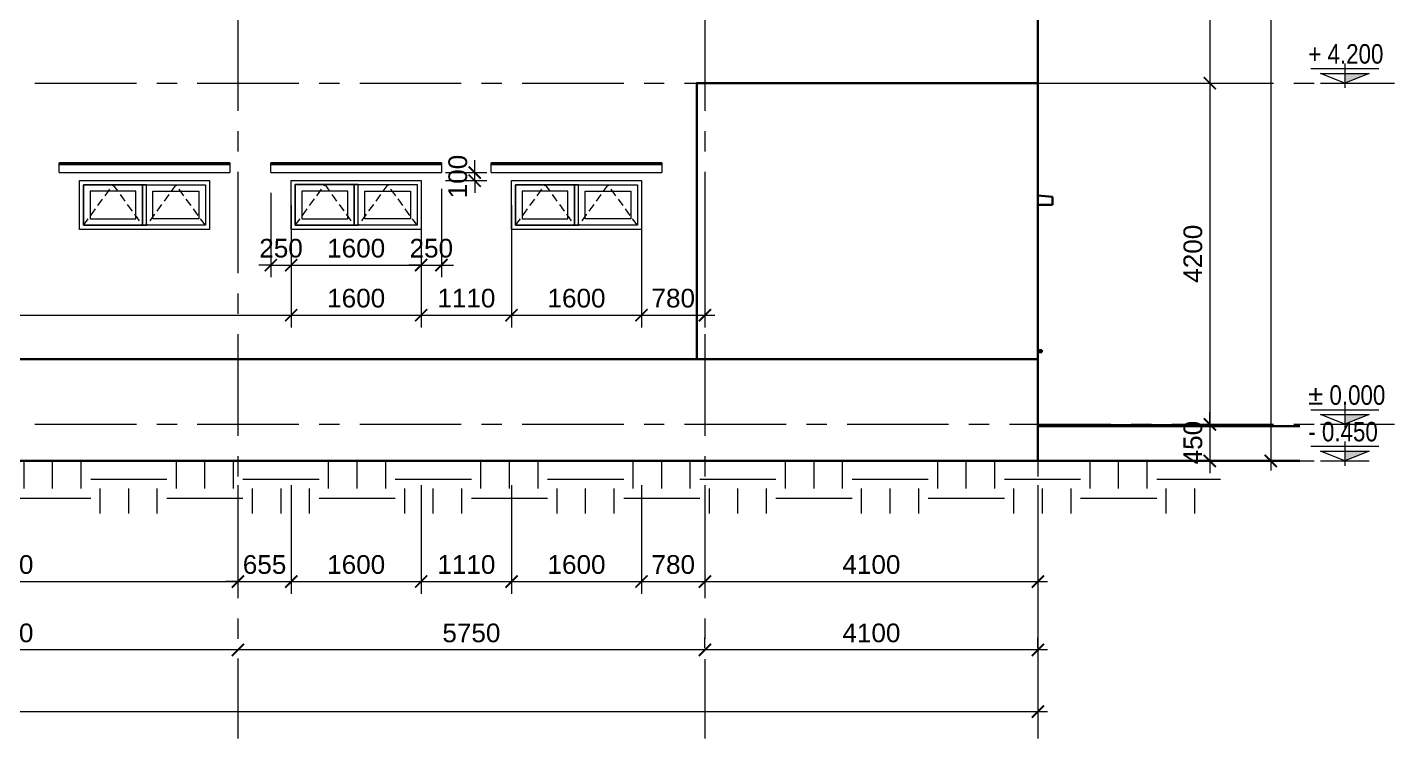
# Model space of a CAD drawing. Header units: millimetres. Extents: x 886808 to 1650903, y -1008069 to 230892.
# Drawn here: x 1040881 to 1057716, y -466321 to -457565 of the extents above; entities that cross this region are included whole.
import ezdxf

# ---------------------------------------------------------------- set-up
doc = ezdxf.new("R2010")
doc.units = ezdxf.units.MM
doc.linetypes.add('CENTER', pattern=[2, 1.25, -0.25, 0.25, -0.25])
doc.linetypes.add('DASHED', pattern=[0.75, 0.5, -0.25])
doc.layers.get('0').update_dxf_attribs({"lineweight": 0})
for name, color, linetype, lineweight in [('03- Net Cua- 153', 153, 'Continuous', 9), ('06- Dim- 250', 250, 'Continuous', 0), ('06-Dim', 250, 'Continuous', 0), ('8l NET TO', 8, 'Continuous', 9), ('A-DETL-GENF', 92, 'Continuous', 5), ('A-DETL-MEDM', 33, 'Continuous', 25), ('A-GLAZ', 151, 'Continuous', 5), ('A-Wall', 113, 'Continuous', 30), ('A_Dim', 8, 'Continuous', 5), ('ADP_007_text', 7, 'Continuous', 15), ('ADP_137_symbol', 137, 'Continuous', 9)]:
    doc.layers.add(name, color=color, linetype=linetype, lineweight=lineweight)
doc.styles.add('ADP_HC_vni_HC', font='')
doc.styles.add('TIÊU ĐỀ', font='arial.ttf', dxfattribs={"height": 230})
doc.styles.get('ADP_HC_vni_HC').set_extended_font_data('VNI-Helve-Condense')
doc.dimstyles.new('1-100', dxfattribs={"dimtxt": 230, "dimasz": 150, "dimexe": 150, "dimexo": 300, "dimgap": 90, "dimtad": 1, "dimdec": 0, "dimrnd": 5, "dimzin": 0, "dimtxsty": 'TIÊU ĐỀ', "dimblk": 'ARCHTICK', "dimcen": 100, "dimdle": 120, "dimclrd": 256, "dimclre": 256, "dimclrt": 2, "dimadec": 0, "dimazin": 0, "dimtfac": 1, "dimtdec": 0, "dimtix": 1, "dimtmove": 1, "dimatfit": 3, "dimldrblk": 'OPEN30', "dimfxl": 900, "dimtolj": 1, "dimtzin": 0, "dimlwd": 13, "dimlwe": 13, "dimarcsym": 1})

# ---------------------------------------------------------------- blocks, each defined once
blk = doc.blocks.new('_ArchTick')
at = {"color": 0, "linetype": 'ByBlock', "const_width": 0.15}
blk.add_lwpolyline([(-0.5, -0.5), (0.5, 0.5)], dxfattribs=at)
blk = doc.blocks.new('*D342')
at = {"layer": 'A_Dim', "lineweight": 13, "transparency": 16777216}
for p, q in [((1055441, -454532), (1055441, -458372)), ((1053624, -454652), (1055591, -454652)), ((1053624, -458252), (1055591, -458252))]:
    blk.add_line(p, q, dxfattribs=at)
at = {"layer": 'Defpoints', "color": 0, "transparency": 16777216}
for p in [(1053324, -454652), (1053324, -458252), (1055441, -458252)]:
    blk.add_point(p, dxfattribs=at)
at = {"layer": 'A_Dim', "lineweight": 13, "transparency": 16777216, "xscale": 150, "yscale": 150, "zscale": 150}
for p, rotation in [((1055441, -454652), 90), ((1055441, -458252), 270)]:
    blk.add_blockref('_ArchTick', p, dxfattribs=dict(at, rotation=rotation))
at = {"layer": 'A_Dim', "color": 2, "transparency": 16777216, "insert": (1055233, -456452), "char_height": 230, "width": 926.71, "attachment_point": 5, "rotation": 90, "style": 'TIÊU ĐỀ'}
blk.add_mtext('\\A1;3600', dxfattribs=at)
blk = doc.blocks.new('_Open30')
at = {"color": 0, "linetype": 'ByBlock', "lineweight": -2}
for p, q in [((-1, 0.27), (0, 0)), ((0, 0), (-1, -0.27)), ((0, 0), (-1, 0))]:
    blk.add_line(p, q, dxfattribs=at)
blk = doc.blocks.new('*D343')
at = {"layer": 'A_Dim', "lineweight": 13, "transparency": 16777216}
for p, q in [((1053624, -458252), (1055591, -458252)), ((1055441, -458132), (1055441, -462572)), ((1053624, -462452), (1055591, -462452))]:
    blk.add_line(p, q, dxfattribs=at)
at = {"layer": 'Defpoints', "color": 0, "transparency": 16777216}
for p in [(1053324, -458252), (1053324, -462452), (1055441, -462452)]:
    blk.add_point(p, dxfattribs=at)
at = {"layer": 'A_Dim', "lineweight": 13, "transparency": 16777216, "xscale": 150, "yscale": 150, "zscale": 150}
for p, rotation in [((1055441, -458252), 90), ((1055441, -462452), 270)]:
    blk.add_blockref('_ArchTick', p, dxfattribs=dict(at, rotation=rotation))
at = {"layer": 'A_Dim', "color": 2, "transparency": 16777216, "insert": (1055233, -460352), "char_height": 230, "width": 926.71, "attachment_point": 5, "rotation": 90, "style": 'TIÊU ĐỀ'}
blk.add_mtext('\\A1;4200', dxfattribs=at)
blk = doc.blocks.new('*D344')
at = {"layer": 'A_Dim', "lineweight": 13, "transparency": 16777216}
for p, q in [((1053624, -462452), (1055591, -462452)), ((1055441, -462452), (1055441, -462302)), ((1055441, -462452), (1055441, -462902)), ((1053624, -462902), (1055591, -462902)), ((1055441, -462902), (1055441, -463052))]:
    blk.add_line(p, q, dxfattribs=at)
at = {"layer": 'Defpoints', "color": 0, "transparency": 16777216}
for p in [(1053324, -462452), (1053324, -462902), (1055441, -462902)]:
    blk.add_point(p, dxfattribs=at)
at = {"layer": 'A_Dim', "lineweight": 13, "transparency": 16777216, "xscale": 150, "yscale": 150, "zscale": 150}
for p, rotation in [((1055441, -462452), 270), ((1055441, -462902), 90)]:
    blk.add_blockref('_ArchTick', p, dxfattribs=dict(at, rotation=rotation))
at = {"layer": 'A_Dim', "color": 2, "transparency": 16777216, "insert": (1055233, -462677), "char_height": 230, "width": 695.03, "attachment_point": 5, "rotation": 90, "style": 'TIÊU ĐỀ'}
blk.add_mtext('\\A1;450', dxfattribs=at)
blk = doc.blocks.new('*D345')
at = {"layer": 'A_Dim', "lineweight": 13, "transparency": 16777216}
for p, q in [((1056191, -446932), (1056191, -463022)), ((1054132, -447052), (1056341, -447052)), ((1053624, -462902), (1056341, -462902))]:
    blk.add_line(p, q, dxfattribs=at)
at = {"layer": 'Defpoints', "color": 0, "transparency": 16777216}
for p in [(1053832, -447052), (1053324, -462902), (1056191, -462902)]:
    blk.add_point(p, dxfattribs=at)
at = {"layer": 'A_Dim', "lineweight": 13, "transparency": 16777216, "xscale": 150, "yscale": 150, "zscale": 150}
for p, rotation in [((1056191, -447052), 90), ((1056191, -462902), 270)]:
    blk.add_blockref('_ArchTick', p, dxfattribs=dict(at, rotation=rotation))
at = {"layer": 'A_Dim', "color": 2, "transparency": 16777216, "insert": (1055983, -454977), "char_height": 230, "width": 1158.39, "attachment_point": 5, "rotation": 90, "style": 'TIÊU ĐỀ'}
blk.add_mtext('\\A1;15850', dxfattribs=at)
blk = doc.blocks.new('*D379')
at = {"layer": 'A_Dim', "lineweight": 13, "transparency": 16777216}
for p, q in [((1049224, -465207), (1049224, -465079)), ((1053324, -465207), (1053324, -465079)), ((1053444, -465229), (1049104, -465229))]:
    blk.add_line(p, q, dxfattribs=at)
at = {"layer": 'Defpoints', "color": 0, "transparency": 16777216}
for p in [(1049224, -465229), (1049224, -465507), (1053324, -465507)]:
    blk.add_point(p, dxfattribs=at)
at = {"layer": 'A_Dim', "lineweight": 13, "transparency": 16777216, "xscale": 150, "yscale": 150, "zscale": 150, "rotation": 180}
blk.add_blockref('_ArchTick', (1049224, -465229), dxfattribs=at)
at = {"layer": 'A_Dim', "lineweight": 13, "transparency": 16777216, "xscale": 150, "yscale": 150, "zscale": 150}
blk.add_blockref('_ArchTick', (1053324, -465229), dxfattribs=at)
at = {"layer": 'A_Dim', "color": 2, "transparency": 16777216, "insert": (1051274, -465021), "char_height": 230, "attachment_point": 5, "style": 'TIÊU ĐỀ'}
blk.add_mtext('\\A1;4100', dxfattribs=at)
blk = doc.blocks.new('*D380')
at = {"layer": 'A_Dim', "lineweight": 13, "transparency": 16777216}
for p, q in [((1049224, -465207), (1049224, -465079)), ((1049344, -465229), (1043354, -465229)), ((1043474, -465333), (1043474, -465379))]:
    blk.add_line(p, q, dxfattribs=at)
at = {"layer": 'Defpoints', "color": 0, "transparency": 16777216}
for p in [(1043474, -465033), (1043474, -465229), (1049224, -465507)]:
    blk.add_point(p, dxfattribs=at)
at = {"layer": 'A_Dim', "lineweight": 13, "transparency": 16777216, "xscale": 150, "yscale": 150, "zscale": 150, "rotation": 180}
blk.add_blockref('_ArchTick', (1043474, -465229), dxfattribs=at)
at = {"layer": 'A_Dim', "lineweight": 13, "transparency": 16777216, "xscale": 150, "yscale": 150, "zscale": 150}
blk.add_blockref('_ArchTick', (1049224, -465229), dxfattribs=at)
at = {"layer": 'A_Dim', "color": 2, "transparency": 16777216, "insert": (1046349, -465021), "char_height": 230, "attachment_point": 5, "style": 'TIÊU ĐỀ'}
blk.add_mtext('\\A1;5750', dxfattribs=at)
blk = doc.blocks.new('*D381')
at = {"layer": 'A_Dim', "lineweight": 13, "transparency": 16777216}
for p, q in [((1043594, -465229), (1037604, -465229)), ((1037724, -465333), (1037724, -465379)), ((1043474, -465333), (1043474, -465379))]:
    blk.add_line(p, q, dxfattribs=at)
at = {"layer": 'Defpoints', "color": 0, "transparency": 16777216}
for p in [(1037724, -465033), (1043474, -465033), (1037724, -465229)]:
    blk.add_point(p, dxfattribs=at)
at = {"layer": 'A_Dim', "lineweight": 13, "transparency": 16777216, "xscale": 150, "yscale": 150, "zscale": 150, "rotation": 180}
blk.add_blockref('_ArchTick', (1037724, -465229), dxfattribs=at)
at = {"layer": 'A_Dim', "lineweight": 13, "transparency": 16777216, "xscale": 150, "yscale": 150, "zscale": 150}
blk.add_blockref('_ArchTick', (1043474, -465229), dxfattribs=at)
at = {"layer": 'A_Dim', "color": 2, "transparency": 16777216, "insert": (1040599, -465021), "char_height": 230, "attachment_point": 5, "style": 'TIÊU ĐỀ'}
blk.add_mtext('\\A1;5750', dxfattribs=at)
blk = doc.blocks.new('*D386')
at = {"layer": 'A_Dim', "lineweight": 13, "transparency": 16777216}
for p, q in [((1016224, -463960), (1016224, -466138)), ((1053324, -463960), (1053324, -466138)), ((1016104, -465988), (1053444, -465988))]:
    blk.add_line(p, q, dxfattribs=at)
at = {"layer": 'Defpoints', "color": 0, "transparency": 16777216}
for p in [(1016224, -463660), (1053324, -463660), (1053324, -465988)]:
    blk.add_point(p, dxfattribs=at)
at = {"layer": 'A_Dim', "lineweight": 13, "transparency": 16777216, "xscale": 150, "yscale": 150, "zscale": 150, "rotation": 180}
blk.add_blockref('_ArchTick', (1016224, -465988), dxfattribs=at)
at = {"layer": 'A_Dim', "lineweight": 13, "transparency": 16777216, "xscale": 150, "yscale": 150, "zscale": 150}
blk.add_blockref('_ArchTick', (1053324, -465988), dxfattribs=at)
at = {"layer": 'A_Dim', "color": 2, "transparency": 16777216, "insert": (1034774, -465780), "char_height": 230, "attachment_point": 5, "style": 'TIÊU ĐỀ'}
blk.add_mtext('\\A1;37100', dxfattribs=at)
blk = doc.blocks.new('cao độ')
at = {"layer": 'ADP_137_symbol'}
blk.add_hatch(color=0, dxfattribs=at).paths.add_polyline_path([(0, 1), (0, 0), (2.5, 1)])
at = {"layer": 'ADP_137_symbol', "color": 0}
for points in [[(-3.5, 1.5), (3.5, 1.5)], [(0, 2), (0, -0.5)], [(-2.5, 1), (2.5, 1), (0, 0), (-2.5, 1)], [(-2.5, 0), (2.5, 0)]]:
    blk.add_lwpolyline(points, dxfattribs=at)
at = {"layer": 'ADP_007_text', "style": 'ADP_HC_vni_HC'}
blk.add_attdef('A', (-3.75, 2), '', height=2, dxfattribs=at)
blk = doc.blocks.new('*D349')
at = {"layer": 'A_Dim', "lineweight": 13, "transparency": 16777216}
for p, q in [((1034262, -459752), (1034262, -461258)), ((1044130, -459752), (1044130, -461258)), ((1034142, -461108), (1044250, -461108))]:
    blk.add_line(p, q, dxfattribs=at)
at = {"layer": 'Defpoints', "color": 0, "transparency": 16777216}
for p in [(1034262, -459452), (1044130, -459452), (1044130, -461108)]:
    blk.add_point(p, dxfattribs=at)
at = {"layer": 'A_Dim', "lineweight": 13, "transparency": 16777216, "xscale": 150, "yscale": 150, "zscale": 150, "rotation": 180}
blk.add_blockref('_ArchTick', (1034262, -461108), dxfattribs=at)
at = {"layer": 'A_Dim', "lineweight": 13, "transparency": 16777216, "xscale": 150, "yscale": 150, "zscale": 150}
blk.add_blockref('_ArchTick', (1044130, -461108), dxfattribs=at)
at = {"layer": 'A_Dim', "color": 2, "transparency": 16777216, "insert": (1039196, -460900), "char_height": 230, "attachment_point": 5, "style": 'TIÊU ĐỀ'}
blk.add_mtext('\\A1;9870', dxfattribs=at)
blk = doc.blocks.new('*D350')
at = {"layer": 'A_Dim', "lineweight": 13, "transparency": 16777216}
for p, q in [((1044130, -459752), (1044130, -461258)), ((1045730, -459752), (1045730, -461258)), ((1044010, -461108), (1045850, -461108))]:
    blk.add_line(p, q, dxfattribs=at)
at = {"layer": 'Defpoints', "color": 0, "transparency": 16777216}
for p in [(1044130, -459452), (1045730, -459452), (1045730, -461108)]:
    blk.add_point(p, dxfattribs=at)
at = {"layer": 'A_Dim', "lineweight": 13, "transparency": 16777216, "xscale": 150, "yscale": 150, "zscale": 150, "rotation": 180}
blk.add_blockref('_ArchTick', (1044130, -461108), dxfattribs=at)
at = {"layer": 'A_Dim', "lineweight": 13, "transparency": 16777216, "xscale": 150, "yscale": 150, "zscale": 150}
blk.add_blockref('_ArchTick', (1045730, -461108), dxfattribs=at)
at = {"layer": 'A_Dim', "color": 2, "transparency": 16777216, "insert": (1044930, -460900), "char_height": 230, "attachment_point": 5, "style": 'TIÊU ĐỀ'}
blk.add_mtext('\\A1;1600', dxfattribs=at)
blk = doc.blocks.new('*D351')
at = {"layer": 'A_Dim', "lineweight": 13, "transparency": 16777216}
for p, q in [((1045730, -459752), (1045730, -461258)), ((1046843, -459752), (1046843, -461258)), ((1045610, -461108), (1046963, -461108))]:
    blk.add_line(p, q, dxfattribs=at)
at = {"layer": 'Defpoints', "color": 0, "transparency": 16777216}
for p in [(1045730, -459452), (1046843, -459452), (1046843, -461108)]:
    blk.add_point(p, dxfattribs=at)
at = {"layer": 'A_Dim', "lineweight": 13, "transparency": 16777216, "xscale": 150, "yscale": 150, "zscale": 150, "rotation": 180}
blk.add_blockref('_ArchTick', (1045730, -461108), dxfattribs=at)
at = {"layer": 'A_Dim', "lineweight": 13, "transparency": 16777216, "xscale": 150, "yscale": 150, "zscale": 150}
blk.add_blockref('_ArchTick', (1046843, -461108), dxfattribs=at)
at = {"layer": 'A_Dim', "color": 2, "transparency": 16777216, "insert": (1046287, -460900), "char_height": 230, "attachment_point": 5, "style": 'TIÊU ĐỀ'}
blk.add_mtext('\\A1;1110', dxfattribs=at)
blk = doc.blocks.new('*D352')
at = {"layer": 'A_Dim', "lineweight": 13, "transparency": 16777216}
for p, q in [((1046843, -459752), (1046843, -461258)), ((1048443, -459752), (1048443, -461258)), ((1046723, -461108), (1048563, -461108))]:
    blk.add_line(p, q, dxfattribs=at)
at = {"layer": 'Defpoints', "color": 0, "transparency": 16777216}
for p in [(1046843, -459452), (1048443, -459452), (1048443, -461108)]:
    blk.add_point(p, dxfattribs=at)
at = {"layer": 'A_Dim', "lineweight": 13, "transparency": 16777216, "xscale": 150, "yscale": 150, "zscale": 150, "rotation": 180}
blk.add_blockref('_ArchTick', (1046843, -461108), dxfattribs=at)
at = {"layer": 'A_Dim', "lineweight": 13, "transparency": 16777216, "xscale": 150, "yscale": 150, "zscale": 150}
blk.add_blockref('_ArchTick', (1048443, -461108), dxfattribs=at)
at = {"layer": 'A_Dim', "color": 2, "transparency": 16777216, "insert": (1047643, -460900), "char_height": 230, "attachment_point": 5, "style": 'TIÊU ĐỀ'}
blk.add_mtext('\\A1;1600', dxfattribs=at)
blk = doc.blocks.new('*D355')
at = {"layer": 'A_Dim', "lineweight": 13, "transparency": 16777216}
for p, q in [((1043880, -459602), (1043880, -460642)), ((1044130, -459752), (1044130, -460642)), ((1043880, -460492), (1043730, -460492)), ((1043880, -460492), (1044130, -460492)), ((1044130, -460492), (1044280, -460492))]:
    blk.add_line(p, q, dxfattribs=at)
at = {"layer": 'Defpoints', "color": 0, "transparency": 16777216}
for p in [(1043880, -459302), (1044130, -459452), (1044130, -460492)]:
    blk.add_point(p, dxfattribs=at)
at = {"layer": 'A_Dim', "lineweight": 13, "transparency": 16777216, "xscale": 150, "yscale": 150, "zscale": 150}
blk.add_blockref('_ArchTick', (1043880, -460492), dxfattribs=at)
at = {"layer": 'A_Dim', "lineweight": 13, "transparency": 16777216, "xscale": 150, "yscale": 150, "zscale": 150, "rotation": 180}
blk.add_blockref('_ArchTick', (1044130, -460492), dxfattribs=at)
at = {"layer": 'A_Dim', "color": 2, "transparency": 16777216, "insert": (1044005, -460285), "char_height": 230, "attachment_point": 5, "style": 'TIÊU ĐỀ'}
blk.add_mtext('\\A1;250', dxfattribs=at)
blk = doc.blocks.new('*D356')
at = {"layer": 'A_Dim', "lineweight": 13, "transparency": 16777216}
for p, q in [((1044130, -459752), (1044130, -460642)), ((1045730, -460352), (1045730, -460642)), ((1044010, -460492), (1045850, -460492))]:
    blk.add_line(p, q, dxfattribs=at)
at = {"layer": 'Defpoints', "color": 0, "transparency": 16777216}
for p in [(1044130, -459452), (1045730, -460052), (1045730, -460492)]:
    blk.add_point(p, dxfattribs=at)
at = {"layer": 'A_Dim', "lineweight": 13, "transparency": 16777216, "xscale": 150, "yscale": 150, "zscale": 150, "rotation": 180}
blk.add_blockref('_ArchTick', (1044130, -460492), dxfattribs=at)
at = {"layer": 'A_Dim', "lineweight": 13, "transparency": 16777216, "xscale": 150, "yscale": 150, "zscale": 150}
blk.add_blockref('_ArchTick', (1045730, -460492), dxfattribs=at)
at = {"layer": 'A_Dim', "color": 2, "transparency": 16777216, "insert": (1044930, -460285), "char_height": 230, "attachment_point": 5, "style": 'TIÊU ĐỀ'}
blk.add_mtext('\\A1;1600', dxfattribs=at)
blk = doc.blocks.new('*D357')
at = {"layer": 'A_Dim', "lineweight": 13, "transparency": 16777216}
for p, q in [((1045980, -459552), (1045980, -460642)), ((1045730, -460352), (1045730, -460642)), ((1045730, -460492), (1045580, -460492)), ((1045730, -460492), (1045980, -460492)), ((1045980, -460492), (1046130, -460492))]:
    blk.add_line(p, q, dxfattribs=at)
at = {"layer": 'Defpoints', "color": 0, "transparency": 16777216}
for p in [(1045980, -459252), (1045730, -460052), (1045980, -460492)]:
    blk.add_point(p, dxfattribs=at)
at = {"layer": 'A_Dim', "lineweight": 13, "transparency": 16777216, "xscale": 150, "yscale": 150, "zscale": 150}
blk.add_blockref('_ArchTick', (1045730, -460492), dxfattribs=at)
at = {"layer": 'A_Dim', "lineweight": 13, "transparency": 16777216, "xscale": 150, "yscale": 150, "zscale": 150, "rotation": 180}
blk.add_blockref('_ArchTick', (1045980, -460492), dxfattribs=at)
at = {"layer": 'A_Dim', "color": 2, "transparency": 16777216, "insert": (1045855, -460285), "char_height": 230, "attachment_point": 5, "style": 'TIÊU ĐỀ'}
blk.add_mtext('\\A1;250', dxfattribs=at)
blk = doc.blocks.new('*D358')
at = {"layer": 'A_Dim', "lineweight": 13, "transparency": 16777216}
for p, q in [((1046389, -459352), (1046389, -459202)), ((1046030, -459352), (1046539, -459352)), ((1046389, -459452), (1046389, -459352)), ((1046030, -459452), (1046539, -459452)), ((1046389, -459452), (1046389, -459602))]:
    blk.add_line(p, q, dxfattribs=at)
at = {"layer": 'Defpoints', "color": 0, "transparency": 16777216}
for p in [(1045730, -459352), (1046389, -459352), (1045730, -459452)]:
    blk.add_point(p, dxfattribs=at)
at = {"layer": 'A_Dim', "lineweight": 13, "transparency": 16777216, "xscale": 150, "yscale": 150, "zscale": 150}
for p, rotation in [((1046389, -459352), 270), ((1046389, -459452), 90)]:
    blk.add_blockref('_ArchTick', p, dxfattribs=dict(at, rotation=rotation))
at = {"layer": 'A_Dim', "color": 2, "transparency": 16777216, "insert": (1046182, -459402), "char_height": 230, "attachment_point": 5, "rotation": 90, "style": 'TIÊU ĐỀ'}
blk.add_mtext('\\A1;100', dxfattribs=at)
blk = doc.blocks.new('*D363')
at = {"layer": 'A_Dim', "lineweight": 13, "transparency": 16777216}
for p, q in [((1037724, -463202), (1037724, -464537)), ((1043474, -463202), (1043474, -464537)), ((1037604, -464387), (1043594, -464387))]:
    blk.add_line(p, q, dxfattribs=at)
at = {"layer": 'Defpoints', "color": 0, "transparency": 16777216}
for p in [(1037724, -462902), (1043474, -462902), (1043474, -464387)]:
    blk.add_point(p, dxfattribs=at)
at = {"layer": 'A_Dim', "lineweight": 13, "transparency": 16777216, "xscale": 150, "yscale": 150, "zscale": 150, "rotation": 180}
blk.add_blockref('_ArchTick', (1037724, -464387), dxfattribs=at)
at = {"layer": 'A_Dim', "lineweight": 13, "transparency": 16777216, "xscale": 150, "yscale": 150, "zscale": 150}
blk.add_blockref('_ArchTick', (1043474, -464387), dxfattribs=at)
at = {"layer": 'A_Dim', "color": 2, "transparency": 16777216, "insert": (1040599, -464179), "char_height": 230, "attachment_point": 5, "style": 'TIÊU ĐỀ'}
blk.add_mtext('\\A1;5750', dxfattribs=at)
blk = doc.blocks.new('*D364')
at = {"layer": 'A_Dim', "lineweight": 13, "transparency": 16777216}
for p, q in [((1043474, -463202), (1043474, -464537)), ((1044130, -463202), (1044130, -464537)), ((1043474, -464387), (1043324, -464387)), ((1043474, -464387), (1044130, -464387)), ((1044130, -464387), (1044280, -464387))]:
    blk.add_line(p, q, dxfattribs=at)
at = {"layer": 'Defpoints', "color": 0, "transparency": 16777216}
for p in [(1043474, -462902), (1044130, -462902), (1044130, -464387)]:
    blk.add_point(p, dxfattribs=at)
at = {"layer": 'A_Dim', "lineweight": 13, "transparency": 16777216, "xscale": 150, "yscale": 150, "zscale": 150}
blk.add_blockref('_ArchTick', (1043474, -464387), dxfattribs=at)
at = {"layer": 'A_Dim', "lineweight": 13, "transparency": 16777216, "xscale": 150, "yscale": 150, "zscale": 150, "rotation": 180}
blk.add_blockref('_ArchTick', (1044130, -464387), dxfattribs=at)
at = {"layer": 'A_Dim', "color": 2, "transparency": 16777216, "insert": (1043802, -464179), "char_height": 230, "attachment_point": 5, "style": 'TIÊU ĐỀ'}
blk.add_mtext('\\A1;655', dxfattribs=at)
blk = doc.blocks.new('*D365')
at = {"layer": 'A_Dim', "lineweight": 13, "transparency": 16777216}
for p, q in [((1044130, -463202), (1044130, -464537)), ((1045730, -463202), (1045730, -464537)), ((1044010, -464387), (1045850, -464387))]:
    blk.add_line(p, q, dxfattribs=at)
at = {"layer": 'Defpoints', "color": 0, "transparency": 16777216}
for p in [(1044130, -462902), (1045730, -462902), (1045730, -464387)]:
    blk.add_point(p, dxfattribs=at)
at = {"layer": 'A_Dim', "lineweight": 13, "transparency": 16777216, "xscale": 150, "yscale": 150, "zscale": 150, "rotation": 180}
blk.add_blockref('_ArchTick', (1044130, -464387), dxfattribs=at)
at = {"layer": 'A_Dim', "lineweight": 13, "transparency": 16777216, "xscale": 150, "yscale": 150, "zscale": 150}
blk.add_blockref('_ArchTick', (1045730, -464387), dxfattribs=at)
at = {"layer": 'A_Dim', "color": 2, "transparency": 16777216, "insert": (1044930, -464179), "char_height": 230, "attachment_point": 5, "style": 'TIÊU ĐỀ'}
blk.add_mtext('\\A1;1600', dxfattribs=at)
blk = doc.blocks.new('*D366')
at = {"layer": 'A_Dim', "lineweight": 13, "transparency": 16777216}
for p, q in [((1045730, -463202), (1045730, -464537)), ((1046843, -463202), (1046843, -464537)), ((1045610, -464387), (1046963, -464387))]:
    blk.add_line(p, q, dxfattribs=at)
at = {"layer": 'Defpoints', "color": 0, "transparency": 16777216}
for p in [(1045730, -462902), (1046843, -462902), (1046843, -464387)]:
    blk.add_point(p, dxfattribs=at)
at = {"layer": 'A_Dim', "lineweight": 13, "transparency": 16777216, "xscale": 150, "yscale": 150, "zscale": 150, "rotation": 180}
blk.add_blockref('_ArchTick', (1045730, -464387), dxfattribs=at)
at = {"layer": 'A_Dim', "lineweight": 13, "transparency": 16777216, "xscale": 150, "yscale": 150, "zscale": 150}
blk.add_blockref('_ArchTick', (1046843, -464387), dxfattribs=at)
at = {"layer": 'A_Dim', "color": 2, "transparency": 16777216, "insert": (1046287, -464179), "char_height": 230, "attachment_point": 5, "style": 'TIÊU ĐỀ'}
blk.add_mtext('\\A1;1110', dxfattribs=at)
blk = doc.blocks.new('*D367')
at = {"layer": 'A_Dim', "lineweight": 13, "transparency": 16777216}
for p, q in [((1046843, -463202), (1046843, -464537)), ((1048443, -463202), (1048443, -464537)), ((1046723, -464387), (1048563, -464387))]:
    blk.add_line(p, q, dxfattribs=at)
at = {"layer": 'Defpoints', "color": 0, "transparency": 16777216}
for p in [(1046843, -462902), (1048443, -462902), (1048443, -464387)]:
    blk.add_point(p, dxfattribs=at)
at = {"layer": 'A_Dim', "lineweight": 13, "transparency": 16777216, "xscale": 150, "yscale": 150, "zscale": 150, "rotation": 180}
blk.add_blockref('_ArchTick', (1046843, -464387), dxfattribs=at)
at = {"layer": 'A_Dim', "lineweight": 13, "transparency": 16777216, "xscale": 150, "yscale": 150, "zscale": 150}
blk.add_blockref('_ArchTick', (1048443, -464387), dxfattribs=at)
at = {"layer": 'A_Dim', "color": 2, "transparency": 16777216, "insert": (1047643, -464179), "char_height": 230, "attachment_point": 5, "style": 'TIÊU ĐỀ'}
blk.add_mtext('\\A1;1600', dxfattribs=at)
blk = doc.blocks.new('*D368')
at = {"layer": 'A_Dim', "lineweight": 13, "transparency": 16777216}
for p, q in [((1048443, -463202), (1048443, -464537)), ((1049224, -463202), (1049224, -464537)), ((1048323, -464387), (1049344, -464387))]:
    blk.add_line(p, q, dxfattribs=at)
at = {"layer": 'Defpoints', "color": 0, "transparency": 16777216}
for p in [(1048443, -462902), (1049224, -462902), (1049224, -464387)]:
    blk.add_point(p, dxfattribs=at)
at = {"layer": 'A_Dim', "lineweight": 13, "transparency": 16777216, "xscale": 150, "yscale": 150, "zscale": 150, "rotation": 180}
blk.add_blockref('_ArchTick', (1048443, -464387), dxfattribs=at)
at = {"layer": 'A_Dim', "lineweight": 13, "transparency": 16777216, "xscale": 150, "yscale": 150, "zscale": 150}
blk.add_blockref('_ArchTick', (1049224, -464387), dxfattribs=at)
at = {"layer": 'A_Dim', "color": 2, "transparency": 16777216, "insert": (1048834, -464179), "char_height": 230, "attachment_point": 5, "style": 'TIÊU ĐỀ'}
blk.add_mtext('\\A1;780', dxfattribs=at)
blk = doc.blocks.new('*D369')
at = {"layer": 'A_Dim', "lineweight": 13, "transparency": 16777216}
for p, q in [((1049224, -463202), (1049224, -464537)), ((1053324, -463202), (1053324, -464537)), ((1049104, -464387), (1053444, -464387))]:
    blk.add_line(p, q, dxfattribs=at)
at = {"layer": 'Defpoints', "color": 0, "transparency": 16777216}
for p in [(1049224, -462902), (1053324, -462902), (1053324, -464387)]:
    blk.add_point(p, dxfattribs=at)
at = {"layer": 'A_Dim', "lineweight": 13, "transparency": 16777216, "xscale": 150, "yscale": 150, "zscale": 150, "rotation": 180}
blk.add_blockref('_ArchTick', (1049224, -464387), dxfattribs=at)
at = {"layer": 'A_Dim', "lineweight": 13, "transparency": 16777216, "xscale": 150, "yscale": 150, "zscale": 150}
blk.add_blockref('_ArchTick', (1053324, -464387), dxfattribs=at)
at = {"layer": 'A_Dim', "color": 2, "transparency": 16777216, "insert": (1051274, -464179), "char_height": 230, "attachment_point": 5, "style": 'TIÊU ĐỀ'}
blk.add_mtext('\\A1;4100', dxfattribs=at)
blk = doc.blocks.new('*D484')
at = {"layer": 'A_Dim', "lineweight": 13, "transparency": 16777216}
for p, q in [((1048443, -459752), (1048443, -461258)), ((1049224, -460391), (1049224, -461258)), ((1048323, -461108), (1049344, -461108))]:
    blk.add_line(p, q, dxfattribs=at)
at = {"layer": 'Defpoints', "color": 0, "transparency": 16777216}
for p in [(1048443, -459452), (1049224, -460091), (1049224, -461108)]:
    blk.add_point(p, dxfattribs=at)
at = {"layer": 'A_Dim', "lineweight": 13, "transparency": 16777216, "xscale": 150, "yscale": 150, "zscale": 150, "rotation": 180}
blk.add_blockref('_ArchTick', (1048443, -461108), dxfattribs=at)
at = {"layer": 'A_Dim', "lineweight": 13, "transparency": 16777216, "xscale": 150, "yscale": 150, "zscale": 150}
blk.add_blockref('_ArchTick', (1049224, -461108), dxfattribs=at)
at = {"layer": 'A_Dim', "color": 2, "transparency": 16777216, "insert": (1048834, -460900), "char_height": 230, "attachment_point": 5, "style": 'TIÊU ĐỀ'}
blk.add_mtext('\\A1;780', dxfattribs=at)

msp = doc.modelspace()

# ---------------------------------------------------------------- hatches: boundary and pattern name
at = {"layer": 'A-DETL-GENF', "transparency": 33554636}
h = msp.add_hatch(dxfattribs=at)
h.set_pattern_fill('FP_18', color=27, style=0, pattern_type=2)
h.set_pattern_definition([(0, (1088535.4, -461251.6), (937.5, 937.5), [937.5, -937.5]), (0, (1088535.4, -460900.1), (937.5, 937.5), [937.5, -937.5]), (0, (1088535.4, -460548.5), (937.5, 937.5), [937.5, -937.5]), (90, (1088652.5, -460431.3), (-937.5, 937.5), [937.5, -937.5]), (90, (1089004.1, -460431.3), (-937.5, 937.5), [937.5, -937.5]), (90, (1089355.7, -460431.3), (-937.5, 937.5), [937.5, -937.5])])
h.paths.add_polyline_path([(1044600.6, -463549.5), (1014438.3, -463549.5), (1014438.3, -462901.6), (1055574.2, -462901.6), (1055574.2, -463549.5), (1046766.2, -463549.5)], flags=0)

# ---------------------------------------------------------------- linework, layer by layer
at = {"layer": '03- Net Cua- 153', "linetype": 'Continuous', "transparency": 33554636}
for points in [[(1041523.3, -459452.1), (1043123.3, -459452.1), (1043123.3, -460052.1), (1041523.3, -460052.1)], [(1041573.3, -459502.1), (1043073.3, -459502.1), (1043073.3, -460002.1), (1041573.3, -460002.1)], [(1042298.3, -459502.1), (1041573.3, -459502.1), (1041573.3, -460002.1), (1042298.3, -460002.1)], [(1042218.3, -459582.1), (1041653.3, -459582.1), (1041653.3, -459922.1), (1042218.3, -459922.1)], [(1042348.3, -459502.1), (1042298.3, -459502.1), (1042298.3, -460002.1), (1042348.3, -460002.1)], [(1042348.3, -459502.1), (1043073.3, -459502.1), (1043073.3, -460002.1), (1042348.3, -460002.1)], [(1042428.3, -459582.1), (1042993.3, -459582.1), (1042993.3, -459922.1), (1042428.3, -459922.1)], [(1044130.4, -459451.6), (1045730.4, -459451.6), (1045730.4, -460051.6), (1044130.4, -460051.6)], [(1044180.4, -459501.6), (1045680.4, -459501.6), (1045680.4, -460001.6), (1044180.4, -460001.6)], [(1044905.4, -459501.6), (1044180.4, -459501.6), (1044180.4, -460001.6), (1044905.4, -460001.6)], [(1044825.4, -459581.6), (1044260.4, -459581.6), (1044260.4, -459921.6), (1044825.4, -459921.6)], [(1044955.4, -459501.6), (1044905.4, -459501.6), (1044905.4, -460001.6), (1044955.4, -460001.6)], [(1044955.4, -459501.6), (1045680.4, -459501.6), (1045680.4, -460001.6), (1044955.4, -460001.6)], [(1045035.4, -459581.6), (1045600.4, -459581.6), (1045600.4, -459921.6), (1045035.4, -459921.6)], [(1046842.9, -459452.1), (1048442.9, -459452.1), (1048442.9, -460052.1), (1046842.9, -460052.1)], [(1046892.9, -459502.1), (1048392.9, -459502.1), (1048392.9, -460002.1), (1046892.9, -460002.1)], [(1047617.9, -459502.1), (1046892.9, -459502.1), (1046892.9, -460002.1), (1047617.9, -460002.1)], [(1047537.9, -459582.1), (1046972.9, -459582.1), (1046972.9, -459922.1), (1047537.9, -459922.1)], [(1047667.9, -459502.1), (1047617.9, -459502.1), (1047617.9, -460002.1), (1047667.9, -460002.1)], [(1047667.9, -459502.1), (1048392.9, -459502.1), (1048392.9, -460002.1), (1047667.9, -460002.1)], [(1047747.9, -459582.1), (1048312.9, -459582.1), (1048312.9, -459922.1), (1047747.9, -459922.1)]]:
    msp.add_lwpolyline(points, close=True, dxfattribs=at)
at = {"layer": '06- Dim- 250', "linetype": 'DASHED', "ltscale": 200, "transparency": 33554636}
for points in [[(1041573.3, -460002.1), (1041935.8, -459502.1), (1042298.3, -460002.1)], [(1043073.3, -460002.1), (1042710.8, -459502.1), (1042348.3, -460002.1)], [(1044180.4, -460001.6), (1044542.9, -459501.6), (1044905.4, -460001.6)], [(1045680.4, -460001.6), (1045317.9, -459501.6), (1044955.4, -460001.6)], [(1046892.9, -460002.1), (1047255.4, -459502.1), (1047617.9, -460002.1)], [(1048392.9, -460002.1), (1048030.4, -459502.1), (1047667.9, -460002.1)]]:
    msp.add_lwpolyline(points, dxfattribs=at)
at = {"layer": '8l NET TO', "color": 251, "linetype": 'CENTER', "ltscale": 1000, "true_color": 0x636466, "transparency": 33554636}
for p, q in [((1043474.2, -447342.4), (1043474.2, -466321.2)), ((1049224.2, -447342.4), (1049224.2, -466321.2)), ((1053324.2, -447342.4), (1053324.2, -466321.2)), ((1014973.9, -458251.6), (1057716.5, -458251.6)), ((1014973.9, -462451.6), (1057716.5, -462451.6)), ((1014973.9, -462901.6), (1057129.8, -462901.6))]:
    msp.add_line(p, q, dxfattribs=at)
at = {"layer": 'A-DETL-MEDM', "transparency": 33554636}
msp.add_line((1014438.3, -462901.6), (1055574.2, -462901.6), dxfattribs=at)
at = {"layer": 'A-GLAZ', "transparency": 33554636}
for p, q in [((1041273.3, -459242.1), (1041273.3, -459232.1)), ((1043373.3, -459232.1), (1041273.3, -459232.1)), ((1041273.3, -459252.1), (1041273.3, -459242.1)), ((1041273.3, -459242.1), (1043373.3, -459242.1)), ((1041273.3, -459352.1), (1041273.3, -459252.1)), ((1041273.3, -459252.1), (1043373.3, -459252.1)), ((1043373.3, -459232.1), (1043373.3, -459242.1)), ((1043373.3, -459242.1), (1043373.3, -459252.1)), ((1043373.3, -459252.1), (1043373.3, -459352.1)), ((1043880.4, -459241.6), (1043880.4, -459231.6)), ((1045980.4, -459231.6), (1043880.4, -459231.6)), ((1043880.4, -459251.6), (1043880.4, -459241.6)), ((1043880.4, -459241.6), (1045980.4, -459241.6)), ((1043880.4, -459351.6), (1043880.4, -459251.6)), ((1043880.4, -459251.6), (1045980.4, -459251.6)), ((1045980.4, -459231.6), (1045980.4, -459241.6)), ((1045980.4, -459241.6), (1045980.4, -459251.6)), ((1045980.4, -459251.6), (1045980.4, -459351.6)), ((1046592.9, -459242.1), (1046592.9, -459232.1)), ((1048692.9, -459232.1), (1046592.9, -459232.1)), ((1046592.9, -459252.1), (1046592.9, -459242.1)), ((1046592.9, -459242.1), (1048692.9, -459242.1)), ((1046592.9, -459352.1), (1046592.9, -459252.1)), ((1046592.9, -459252.1), (1048692.9, -459252.1)), ((1048692.9, -459232.1), (1048692.9, -459242.1)), ((1048692.9, -459242.1), (1048692.9, -459252.1)), ((1048692.9, -459252.1), (1048692.9, -459352.1)), ((1041273.3, -459352.1), (1043373.3, -459352.1)), ((1043880.4, -459351.6), (1045980.4, -459351.6)), ((1046592.9, -459352.1), (1048692.9, -459352.1))]:
    msp.add_line(p, q, dxfattribs=at)
at = {"layer": 'A-Wall', "transparency": 33554636}
for p, q in [((1053324.2, -462901.7), (1053324.2, -450251.7)), ((1053324.2, -462901.6), (1053324.2, -450751.6)), ((1053324.2, -459633.6), (1053504.2, -459651.6)), ((1053324.2, -459751.6), (1053504.2, -459751.6)), ((1053504.2, -459651.6), (1053504.2, -459751.6)), ((1053324.2, -461539.7), (1053374.2, -461539.7)), ((1053374.2, -461564.5), (1053324.2, -461564.5)), ((1053354.2, -461539.7), (1053354.2, -461564.5)), ((1053354.2, -461542.5), (1053374.2, -461542.5)), ((1053354.2, -461560.8), (1053374.2, -461560.8)), ((1053354.2, -461563.6), (1053374.2, -461563.6)), ((1053374.2, -461564.5), (1053374.2, -461539.7)), ((1053324.2, -462901.7), (1053124.2, -462901.7))]:
    msp.add_line(p, q, dxfattribs=at)
for points in [[(1053324.2, -461651.6), (1053324.2, -458251.6), (1049124.2, -458251.6), (1049124.2, -461651.6)], [(1016224.2, -461651.6), (1053324.2, -461651.6), (1053324.2, -462901.6), (1016224.2, -462901.6)]]:
    msp.add_lwpolyline(points, close=True, dxfattribs=at)
msp.add_lwpolyline([(1056547.8, -462474.6), (1053324.2, -462474.6), (1053324.2, -462901.6), (1056547.8, -462901.6), (1056547.8, -462901.6)], dxfattribs=at)

# ---------------------------------------------------------------- block references
at = {"layer": '06-Dim', "ltscale": 50, "transparency": 33554636, "xscale": 120, "yscale": 120, "zscale": 120}
for p, values in [((1057103.1, -458251.6), {'A': '+ 4.200'}), ((1057103.1, -462451.6), {'A': '%%p 0.000'}), ((1057103.1, -462901.6), {'A': '- 0.450'})]:
    msp.add_blockref('cao độ', p, dxfattribs=at).add_auto_attribs(values)

# ---------------------------------------------------------------- dimensions: what is measured, and where the dimension line sits
at = {"layer": 'A_Dim', "transparency": 33554636}
for base, p1, p2, angle, picture, middle in [((1056190.9, -462901.6), (1053832, -447051.6), (1053324.2, -462901.6), 90, '*D345', (1055983.5, -454976.6)), ((1055440.9, -458251.6), (1053324.2, -454651.6), (1053324.2, -458251.6), 90, '*D342', (1055233.4, -456451.6)), ((1055440.9, -462451.6), (1053324.2, -458251.6), (1053324.2, -462451.6), 90, '*D343', (1055233.5, -460351.6)), ((1046389.1, -459351.6), (1045730.4, -459451.6), (1045730.4, -459351.6), 90, '*D358', (1046181.7, -459401.6)), ((1055440.9, -462901.6), (1053324.2, -462451.6), (1053324.2, -462901.6), 90, '*D344', (1055233.5, -462676.6)), ((1053324.2, -465987.9), (1016224.2, -463659.6), (1053324.2, -463659.6), 180, '*D386', (1034774.2, -465780.4)), ((1037724.2, -465228.7), (1043474.2, -465032.7), (1037724.2, -465032.7), 180, '*D381', (1040599.2, -465021.3)), ((1043474.2, -465228.7), (1049224.2, -465507.2), (1043474.2, -465032.7), 180, '*D380', (1046349.2, -465021.3)), ((1049224.2, -465228.7), (1053324.2, -465507.2), (1049224.2, -465507.2), 180, '*D379', (1051274.2, -465021.3))]:
    dim = msp.add_linear_dim(base=base, p1=p1, p2=p2, angle=angle, dimstyle='1-100', override={"dimscale": 1}, dxfattribs=at)
    dim.commit()
    dim.dimension.update_dxf_attribs({"geometry": picture, "text_midpoint": middle})
for base, p1, p2, picture, middle in [((1045980.4, -460492.1), (1045730.4, -460051.6), (1045980.4, -459251.6), '*D357', (1045855.4, -460284.6)), ((1044130.4, -460492.1), (1043880.4, -459301.6), (1044130.4, -459451.6), '*D355', (1044005.4, -460284.6)), ((1044130.4, -461107.7), (1034261.7, -459451.6), (1044130.4, -459451.6), '*D349', (1039196, -460900.3)), ((1045730.4, -461107.7), (1044130.4, -459451.6), (1045730.4, -459451.6), '*D350', (1044930.4, -460900.3)), ((1045730.4, -460492.1), (1044130.4, -459451.6), (1045730.4, -460051.6), '*D356', (1044930.4, -460284.6)), ((1046842.9115337, -461107.7375026), (1045730.4115337, -459451.6309127), (1046842.9115337, -459451.6309127), '*D351', (1046286.6615337, -460900.3057154)), ((1048442.9, -461107.7), (1046842.9, -459451.6), (1048442.9, -459451.6), '*D352', (1047642.9, -460900.3)), ((1043474.2, -464386.7), (1037724.2, -462901.6), (1043474.2, -462901.6), '*D363', (1040599.2, -464179.3)), ((1044130.4, -464386.7), (1043474.2, -462901.6), (1044130.4, -462901.6), '*D364', (1043802.3, -464179.3)), ((1045730.4, -464386.7), (1044130.4, -462901.6), (1045730.4, -462901.6), '*D365', (1044930.4, -464179.3)), ((1046842.9115337, -464386.6957484), (1045730.4115337, -462901.6309127), (1046842.9115337, -462901.6309127), '*D366', (1046286.6615337, -464179.2639613)), ((1048442.9, -464386.7), (1046842.9, -462901.6), (1048442.9, -462901.6), '*D367', (1047642.9, -464179.3)), ((1049224.2, -464386.7), (1048442.9, -462901.6), (1049224.2, -462901.6), '*D368', (1048833.5, -464179.3)), ((1053324.2, -464386.7), (1049224.2, -462901.6), (1053324.2, -462901.6), '*D369', (1051274.2, -464179.3))]:
    dim = msp.add_linear_dim(base=base, p1=p1, p2=p2, dimstyle='1-100', override={"dimscale": 1}, dxfattribs=at)
    dim.commit()
    dim.dimension.update_dxf_attribs({"geometry": picture, "text_midpoint": middle})
dim = msp.add_linear_dim(base=(1049224.2, -461107.7), p1=(1048442.9, -459451.6), p2=(1049224.2, -460091.2), dimstyle='1-100', dxfattribs=at)
dim.commit()
dim.dimension.update_dxf_attribs({"geometry": '*D484', "text_midpoint": (1048833.5, -460900.3)})

doc.saveas('drawing.dxf')
